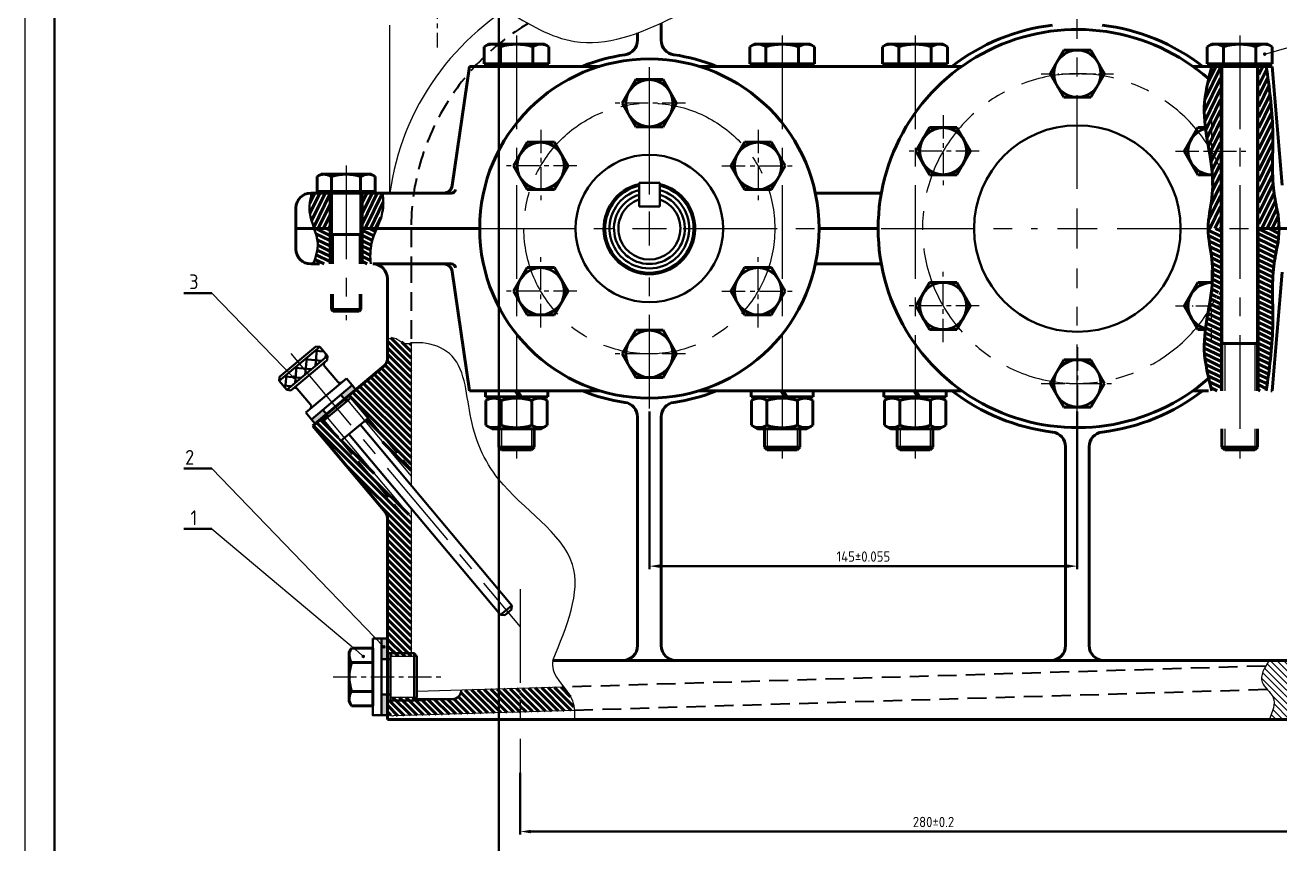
# Model space of a CAD drawing. Header units: millimetres. Extents: x 8200 to 9389, y 625 to 13172.
# Drawn here: x 8199.5 to 8624.7, y 12725.3 to 13002.9 of the extents above; entities that cross this region are included whole.
import ezdxf

# ---------------------------------------------------------------- set-up
doc = ezdxf.new("R2010")
doc.units = ezdxf.units.MM
for name, pattern in [('AM_DIN_G_W050x2', [6.875, 4.75, -0.875, 0.375, -0.875]), ('CENTER', [50.8, 31.75, -6.35, 6.35, -6.35]), ('HIDDEN', [9.525, 6.35, -3.175])]:
    doc.linetypes.add(name, pattern=pattern)
for name, color, linetype, lineweight in [('AM_0', 7, 'Continuous', 50), ('AM_0N', 7, 'Continuous', 50), ('AM_4', 3, 'Continuous', 25), ('AM_4N', 3, 'Continuous', 25), ('AM_6', 2, 'HIDDEN', 35), ('CENTER', 1, 'CENTER', 25), ('manh', 3, 'Continuous', 13), ('net dam', 7, 'Continuous', 40)]:
    doc.layers.add(name, color=color, linetype=linetype, lineweight=lineweight)
doc.styles.get("Standard").update_dxf_attribs({"font": 'ISOCP.SHX'})
doc.dimstyles.new('AM_DIN', dxfattribs={"dimtxt": 3.5, "dimasz": 3.5, "dimexe": 1, "dimexo": 1, "dimgap": 1.5, "dimtad": 1, "dimdsep": 46, "dimtxsty": 'Standard', "dimcen": 0, "dimclrd": 256, "dimclre": 256, "dimclrt": 2, "dimadec": 0, "dimazin": 2, "dimtp": 0.1, "dimtm": 0.1, "dimtfac": 0.71, "dimtdec": 3, "dimtmove": 0, "dimatfit": 3, "dimfxl": 1, "dimlwd": -1, "dimlwe": -1, "dimarcsym": 0})

# ---------------------------------------------------------------- blocks, each defined once
blk = doc.blocks.new('*U25')
at = {"layer": 'manh', "color": 0, "linetype": 'CENTER', "transparency": 16777216}
for p, q in [((0, 11.5), (0, 35.35)), ((-56.93, 0), (-11.5, 0)), ((11.5, 0), (57.22, 0)), ((0, -61), (0, -11.5))]:
    blk.add_line(p, q, dxfattribs=at)
at = {"layer": 'manh', "color": 0, "linetype": 'Continuous', "transparency": 16777216}
for p, q in [((0, -5.75), (0, 5.75)), ((-5.75, 0), (5.75, 0))]:
    blk.add_line(p, q, dxfattribs=at)
blk = doc.blocks.new('*D45')
at = {"layer": 'Defpoints', "color": 0, "transparency": 16777216}
for p in [(8367.32, 12750.41), (8647.31, 12750.41), (8647.31, 12729.49)]:
    blk.add_point(p, dxfattribs=at)
at = {"layer": 'net dam', "linetype": 'ByBlock', "transparency": 16777216}
for p, q in [((8367.32, 12749.41), (8367.32, 12728.49)), ((8647.31, 12749.41), (8647.31, 12728.49)), ((8370.82, 12729.49), (8643.81, 12729.49))]:
    blk.add_line(p, q, dxfattribs=at)
at = {"layer": 'net dam', "transparency": 16777216}
for points in [[(8370.82, 12730.07), (8370.82, 12728.91), (8367.32, 12729.49)], [(8643.81, 12730.07), (8643.81, 12728.91), (8647.31, 12729.49)]]:
    blk.add_solid(points, dxfattribs=at)
at = {"layer": 'net dam', "color": 2, "transparency": 16777216, "insert": (8507.32, 12732.74), "char_height": 3.5, "attachment_point": 5}
blk.add_mtext('280{}{\\C2;%%p0.2}', dxfattribs=at)
blk = doc.blocks.new('*D60')
at = {"layer": 'Defpoints', "color": 0, "transparency": 16777216}
for p in [(8411.06, 12872.93), (8556.05, 12872.93), (8556.05, 12819.48)]:
    blk.add_point(p, dxfattribs=at)
at = {"layer": 'net dam', "linetype": 'ByBlock', "transparency": 16777216}
for p, q in [((8411.06, 12871.93), (8411.06, 12818.48)), ((8556.05, 12871.93), (8556.05, 12818.48)), ((8414.56, 12819.48), (8552.55, 12819.48))]:
    blk.add_line(p, q, dxfattribs=at)
at = {"layer": 'net dam', "transparency": 16777216}
for points in [[(8414.56, 12820.06), (8414.56, 12818.9), (8411.06, 12819.48)], [(8552.55, 12820.06), (8552.55, 12818.9), (8556.05, 12819.48)]]:
    blk.add_solid(points, dxfattribs=at)
at = {"layer": 'net dam', "color": 2, "transparency": 16777216, "insert": (8483.55, 12822.73), "char_height": 3.5, "attachment_point": 5}
blk.add_mtext('145{}{\\C2;%%p0.055}', dxfattribs=at)

msp = doc.modelspace()

# ---------------------------------------------------------------- hatches: boundary and pattern name
at = {"layer": 'AM_0'}
h = msp.add_hatch(dxfattribs=at)
h.set_pattern_fill('ANSI31', color=3, scale=0.5, angle=199)
edge = h.paths.add_edge_path()
edge.add_line((8604.563, 12988.933), (8602.463, 12988.933))
edge.add_line((8602.463, 12988.933), (8601.636, 12988.933))
edge.add_spline(control_points=[(8601.636, 12988.933), (8601.27, 12987.517), (8600.904, 12986.1), (8600.567, 12984.683)], knot_values=[51.2005681, 51.2005681, 51.2005681, 51.2005681, 55.5305756, 55.5305756, 55.5305756, 55.5305756], degree=3, periodic=0)
edge.add_spline(control_points=[(8600.567, 12984.683), (8599.809, 12981.492), (8598.77, 12976.023), (8599.158, 12970.51), (8599.441, 12968.215)], knot_values=[34.5145372, 34.5145372, 34.5145372, 34.5145372, 44.2669507, 51.2005681, 51.2005681, 51.2005681, 51.2005681], degree=3, periodic=0)
edge.add_spline(control_points=[(8599.441, 12968.215), (8599.453, 12968.115), (8599.466, 12968.015), (8599.479, 12967.915)], knot_values=[34.2132261, 34.2132261, 34.2132261, 34.2132261, 34.5145372, 34.5145372, 34.5145372, 34.5145372], degree=3, periodic=0)
edge.add_spline(control_points=[(8599.479, 12967.915), (8599.723, 12966.004), (8600.047, 12964.09), (8600.38, 12962.174)], knot_values=[28.4401027, 28.4401027, 28.4401027, 28.4401027, 34.2132261, 34.2132261, 34.2132261, 34.2132261], degree=3, periodic=0)
edge.add_line((8600.38, 12962.174), (8601.529, 12960.183))
edge.add_line((8601.529, 12960.183), (8604.563, 12961.934))
edge.add_line((8604.563, 12961.934), (8604.563, 12988.933))
h.paths.add_polyline_path([(8604.563, 12961.934), (8601.529, 12960.183), (8604.563, 12954.928)])
h = msp.add_hatch(dxfattribs=at)
h.set_pattern_fill('ANSI31', color=3, scale=0.5, angle=199)
edge = h.paths.add_edge_path()
edge.add_line((8617.563, 12933.933), (8624.418, 12933.933))
edge.add_arc((8594.418, 12933.933), 30, 360, 371.88461)
edge.add_spline(control_points=[(8623.775, 12940.111), (8623.247, 12942.618), (8621.656, 12951.614), (8623.006, 12968.104), (8621.085, 12981.787), (8620.082, 12988.933)], knot_values=[6.3139496, 6.3139496, 6.3139496, 6.3139496, 13.9871624, 33.7550893, 55.364893, 55.364893, 55.364893, 55.364893], degree=3, periodic=0)
edge.add_line((8620.082, 12988.933), (8619.663, 12988.933))
edge.add_line((8619.663, 12988.933), (8617.563, 12988.933))
edge.add_line((8617.563, 12988.933), (8617.563, 12933.933))
edge = h.paths.add_edge_path()
edge.add_arc((8556.063, 12933.933), 52.5, 22.51048, 30)
edge.add_line((8601.529, 12960.183), (8600.797, 12959.76))
edge.add_spline(control_points=[(8600.797, 12959.76), (8601.377, 12956.357), (8602.401, 12949.509), (8601.501, 12942.696), (8600.882, 12939.273)], knot_values=[5.3944251, 5.3944251, 5.3944251, 5.3944251, 15.6454622, 26.0157617, 26.0157617, 26.0157617, 26.0157617], degree=3, periodic=0)
edge.add_arc((8630.402, 12933.933), 30, 169.74586, 180)
edge.add_line((8600.402, 12933.933), (8604.563, 12933.933))
edge.add_line((8604.563, 12933.933), (8604.563, 12954.032))
h = msp.add_hatch(dxfattribs=at)
h.set_pattern_fill('ANSI31', color=3, scale=0.5, angle=199)
edge = h.paths.add_edge_path()
edge.add_line((8302.817, 12945.933), (8300.517, 12945.933))
edge.add_line((8300.517, 12945.933), (8296.742, 12945.933))
edge.add_spline(control_points=[(8296.742, 12945.933), (8296.076, 12943.7), (8295.424, 12939.694), (8296.889, 12935.697), (8297.49, 12933.933)], knot_values=[5.916193, 5.916193, 5.916193, 5.916193, 12.7920174, 18.2615652, 18.2615652, 18.2615652, 18.2615652], degree=3, periodic=0)
edge.add_line((8297.49, 12933.933), (8302.817, 12933.933))
edge.add_line((8302.817, 12933.933), (8302.817, 12945.933))
edge = h.paths.add_edge_path()
edge.add_line((8313.817, 12933.933), (8318.684, 12933.933))
edge.add_spline(control_points=[(8318.684, 12933.933), (8319.433, 12935.736), (8321.075, 12939.64), (8320.967, 12943.707), (8320.607, 12945.933)], knot_values=[9.7858283, 9.7858283, 9.7858283, 9.7858283, 15.557, 22.3350465, 22.3350465, 22.3350465, 22.3350465], degree=3, periodic=0)
edge.add_line((8320.607, 12945.933), (8317.317, 12945.933))
edge.add_line((8317.317, 12945.933), (8316.117, 12945.933))
edge.add_line((8316.117, 12945.933), (8313.817, 12945.933))
edge.add_line((8313.817, 12945.933), (8313.817, 12933.933))
h = msp.add_hatch(dxfattribs=at)
h.set_pattern_fill('ANSI31', color=3, scale=0.5, angle=109.06119)
edge = h.paths.add_edge_path()
edge.add_line((8302.817, 12933.933), (8297.49, 12933.933))
edge.add_spline(control_points=[(8297.49, 12933.933), (8298.043, 12932.309), (8299.321, 12928.28), (8298.114, 12924.304), (8297.067, 12921.933)], knot_values=[18.2615652, 18.2615652, 18.2615652, 18.2615652, 23.2949062, 30.7901111, 30.7901111, 30.7901111, 30.7901111], degree=3, periodic=0)
edge.add_line((8297.067, 12921.933), (8299.267, 12921.933))
edge.add_line((8299.267, 12921.933), (8302.817, 12921.933))
edge.add_line((8302.817, 12921.933), (8302.817, 12933.933))
edge = h.paths.add_edge_path()
edge.add_spline(control_points=[(8316.646, 12921.933), (8316.424, 12924.319), (8316.415, 12928.417), (8318.004, 12932.293), (8318.684, 12933.933)], knot_values=[22.3350465, 22.3350465, 22.3350465, 22.3350465, 29.4369102, 34.682885, 34.682885, 34.682885, 34.682885], degree=3, periodic=0)
edge.add_line((8318.684, 12933.933), (8313.817, 12933.933))
edge.add_line((8313.817, 12933.933), (8313.817, 12921.933))
edge.add_line((8313.817, 12921.933), (8316.646, 12921.933))
h = msp.add_hatch(dxfattribs=at)
h.set_pattern_fill('ANSI31', color=3, scale=0.5, angle=109.06119)
edge = h.paths.add_edge_path()
edge.add_spline(control_points=[(8620.082, 12878.933), (8621.085, 12886.079), (8623.006, 12899.761), (8621.656, 12916.252), (8623.247, 12925.247), (8623.775, 12927.754)], knot_values=[6.3139496, 6.3139496, 6.3139496, 6.3139496, 27.9237533, 47.6916802, 55.364893, 55.364893, 55.364893, 55.364893], degree=3, periodic=0)
edge.add_arc((8594.418, 12933.933), 30, 348.11539, 360)
edge.add_line((8624.418, 12933.933), (8617.563, 12933.933))
edge.add_line((8617.563, 12933.933), (8617.563, 12878.933))
edge.add_line((8617.563, 12878.933), (8620.082, 12878.933))
edge = h.paths.add_edge_path()
edge.add_line((8604.563, 12933.933), (8600.402, 12933.933))
edge.add_arc((8630.402, 12933.933), 30, 180, 190.25414)
edge.add_spline(control_points=[(8600.882, 12928.592), (8601.501, 12925.169), (8602.401, 12918.356), (8601.377, 12911.508), (8600.797, 12908.105)], knot_values=[5.3944251, 5.3944251, 5.3944251, 5.3944251, 15.7647246, 26.0157617, 26.0157617, 26.0157617, 26.0157617], degree=3, periodic=0)
edge.add_line((8600.797, 12908.105), (8601.529, 12907.683))
edge.add_arc((8556.063, 12933.933), 52.5, 330, 337.48952)
edge.add_line((8604.563, 12913.833), (8604.563, 12933.933))
edge = h.paths.add_edge_path()
edge.add_spline(control_points=[(8600.38, 12905.691), (8599.631, 12901.375), (8598.155, 12892.399), (8600.445, 12883.539), (8601.636, 12878.933)], knot_values=[28.4401027, 28.4401027, 28.4401027, 28.4401027, 41.4481546, 55.5305756, 55.5305756, 55.5305756, 55.5305756], degree=3, periodic=0)
edge.add_line((8601.636, 12878.933), (8604.563, 12878.933))
edge.add_line((8604.563, 12878.933), (8604.563, 12905.931))
edge.add_line((8604.563, 12905.931), (8601.529, 12907.683))
edge.add_line((8601.529, 12907.683), (8600.38, 12905.691))
h.paths.add_polyline_path([(8601.529, 12907.683), (8604.563, 12905.931), (8604.563, 12912.937)])
h = msp.add_hatch(dxfattribs=at)
h.set_pattern_fill('ANSI31', color=3, scale=0.5, angle=90)
h.paths.add_polyline_path([(8300.124, 12869.646), (8297.06, 12867.075), (8321.615, 12837.812, -0.176327), (8322.317, 12835.883), (8322.317, 12789.923), (8323.317, 12789.923), (8330.317, 12789.923), (8330.317, 12833.664)])
h.paths.add_polyline_path([(8331.317, 12789.923), (8323.317, 12789.923), (8323.317, 12788.923), (8331.317, 12788.923)])
h.paths.add_polyline_path([(8307.701, 12862.95), (8306.552, 12861.986), (8330.317, 12833.664), (8330.317, 12835.998)], flags=17)
edge = h.paths.add_edge_path()
edge.add_spline(control_points=[(8330.317, 12895.159), (8329.556, 12894.925), (8327.48, 12894.703), (8324.943, 12897.503), (8323.005, 12896.728), (8322.317, 12896.309)], knot_values=[1.5908511, 1.5908511, 1.5908511, 1.5908511, 3.9358773, 8.0953168, 10.365806, 10.365806, 10.365806, 10.365806], degree=3, periodic=0)
edge.add_line((8322.317, 12896.309), (8322.317, 12889.667))
edge.add_arc((8319.317, 12889.667), 3, -50, 0, ccw=False)
edge.add_line((8321.245, 12887.369), (8309.317, 12877.36))
edge.add_line((8309.317, 12877.36), (8330.317, 12852.333))
edge.add_line((8330.317, 12852.333), (8330.317, 12895.159))
h.paths.add_polyline_path([(8315.744, 12869.699), (8314.595, 12868.735), (8330.317, 12849.999), (8330.317, 12852.333)])
h = msp.add_hatch(dxfattribs=at)
h.set_pattern_fill('ANSI31', color=3, scale=0.5, angle=90)
h.paths.add_polyline_path([(8301.273, 12870.611), (8300.124, 12869.646), (8300.767, 12868.88), (8301.916, 12869.845)])
h.paths.add_polyline_path([(8309.959, 12876.594), (8309.317, 12877.36), (8308.168, 12876.396), (8308.81, 12875.63)])
h = msp.add_hatch(dxfattribs=at)
h.set_pattern_fill('ANSI31', color=3, scale=0.5, angle=90)
h.paths.add_polyline_path([(8367.317, 12778.023), (8347.317, 12777.423, -0.4142136), (8344.317, 12774.423), (8335.568, 12774.423), (8334.702, 12773.923), (8331.317, 12773.923), (8323.317, 12773.923), (8322.317, 12773.923), (8322.317, 12770.73, 0.4230253), (8324.377, 12768.731), (8367.317, 12770.019)])
h.paths.add_polyline_path([(8331.317, 12774.923), (8323.317, 12774.923), (8323.317, 12773.923), (8331.317, 12773.923)], flags=17)
h = msp.add_hatch(dxfattribs=at)
h.set_pattern_fill('ANSI31', color=3, scale=0.5, angle=90)
h.set_pattern_definition([(135, (0, -146.1031), (-1.12253202, -1.12253202), [])])
edge = h.paths.add_edge_path()
edge.add_spline(control_points=[(8385.658, 12770.569), (8385.55, 12771.973), (8384.928, 12774.745), (8383.088, 12777.226), (8382.118, 12778.467)], knot_values=[21.3399558, 21.3399558, 21.3399558, 21.3399558, 25.6281116, 30.10633, 30.10633, 30.10633, 30.10633], degree=3, periodic=0)
edge.add_line((8382.118, 12778.467), (8367.317, 12778.023))
edge.add_line((8367.317, 12778.023), (8367.317, 12770.019))
edge.add_line((8367.317, 12770.019), (8385.658, 12770.569))
at = {"layer": 'manh'}
h = msp.add_hatch(color=256, dxfattribs=at)
edge = h.paths.add_edge_path(flags=0)
edge.add_arc((8619.545, 12993.072), 0.625, 0, 360)
h = msp.add_hatch(color=2, dxfattribs=at)
edge = h.paths.add_edge_path(flags=0)
edge.add_arc((8290.564, 12883.55), 0.625, 180, 540, ccw=False)
h = msp.add_hatch(color=256, dxfattribs=at)
edge = h.paths.add_edge_path(flags=0)
edge.add_arc((8321.107, 12792.108), 0.625, 180, 540, ccw=False)
h = msp.add_hatch(color=256, dxfattribs=at)
edge = h.paths.add_edge_path(flags=0)
edge.add_arc((8314.122, 12788.862), 0.625, 180, 540, ccw=False)
h = msp.add_hatch(dxfattribs=at)
h.set_pattern_fill('ANSI31', color=256, scale=0.5, angle=90)
edge = h.paths.add_edge_path()
edge.add_line((8631.314, 12785.532), (8631.314, 12787.532))
edge.add_line((8631.314, 12787.532), (8629.714, 12787.532))
edge.add_line((8629.714, 12787.532), (8621.031, 12787.532))
edge.add_spline(control_points=[(8621.031, 12787.532), (8619.448, 12784.948), (8616.557, 12780.226), (8624.281, 12775.009), (8622.173, 12770.161), (8621.031, 12767.532)], knot_values=[0, 0, 0, 0, 7.7311686, 14.1210311, 21.6900325, 21.6900325, 21.6900325, 21.6900325], degree=3, periodic=0)
edge.add_line((8621.031, 12767.532), (8638.314, 12767.532))
edge.add_line((8638.314, 12767.532), (8638.314, 12785.532))
edge.add_line((8638.314, 12785.532), (8631.314, 12785.532))
edge = h.paths.add_edge_path()
edge.add_line((8656.314, 12785.532), (8656.314, 12767.532))
edge.add_line((8656.314, 12767.532), (8673.598, 12767.532))
edge.add_spline(control_points=[(8673.598, 12767.532), (8674.741, 12770.161), (8676.849, 12775.009), (8669.125, 12780.226), (8672.016, 12784.948), (8673.598, 12787.532)], knot_values=[0, 0, 0, 0, 7.5690014, 13.9588639, 21.6900325, 21.6900325, 21.6900325, 21.6900325], degree=3, periodic=0)
edge.add_line((8673.598, 12787.532), (8663.314, 12787.532))
edge.add_line((8663.314, 12787.532), (8663.314, 12785.532))
edge.add_line((8663.314, 12785.532), (8656.314, 12785.532))
at = {"layer": 'net dam'}
h = msp.add_hatch(dxfattribs=at)
h.set_pattern_fill('ANSI37', color=3, angle=40)
h.set_pattern_definition([(85, (10482.325, -2325.9492), (-3.16291817, 0.2767195), []), (175, (10482.325, -2325.9492), (-0.2767195, -3.16291817), [])])
h.paths.add_polyline_path([(8285.613, 12882.273), (8288.184, 12879.209), (8301.973, 12890.779), (8299.402, 12893.843)])
h = msp.add_hatch(color=3, dxfattribs=at)
h.dxf.hatch_style = 1
h.paths.add_polyline_path([(8301.656, 12870.932), (8300.371, 12872.464), (8296.54, 12869.25), (8297.826, 12867.718)])
h.paths.add_polyline_path([(8311.615, 12879.288), (8310.329, 12880.82), (8306.499, 12877.606), (8307.785, 12876.074)])
h = msp.add_hatch(color=3, dxfattribs=at)
h.dxf.hatch_style = 1
h.paths.add_polyline_path([(8322.317, 12794.923), (8320.317, 12794.923), (8320.317, 12787.923), (8322.317, 12787.923), (8322.317, 12790.265)])
h.paths.add_polyline_path([(8322.317, 12775.923), (8320.317, 12775.923), (8320.317, 12768.923), (8322.317, 12768.923)])

# ---------------------------------------------------------------- linework, layer by layer
for p, q in [((8323.132, 12945.933), (8323.132, 13002.933)), ((8604.563, 12933.933), (8604.563, 12988.933)), ((8617.563, 12933.933), (8617.563, 12988.933)), ((8604.563, 12933.933), (8604.563, 12878.933)), ((8617.563, 12933.933), (8617.563, 12878.933)), ((8330.317, 12895.159), (8330.317, 12846.888)), ((8308.168, 12876.396), (8330.317, 12849.999)), ((8301.273, 12870.611), (8330.317, 12835.998)), ((8330.317, 12839.109), (8330.317, 12789.923)), ((8382.118, 12778.467), (8332.317, 12776.973)), ((8385.658, 12770.569), (8324.377, 12768.731)), ((8692.314, 12767.532), (8507.314, 12767.532))]:
    msp.add_line(p, q)
for centre, radius, start, end in [((8411.056, 12933.933), 88.739, 117.03868, 172.2282), ((8556.063, 12933.933), 136.251, 156.19246, 156.67433), ((8324.317, 12770.73), 2, 180, 271.71836)]:
    msp.add_arc(centre, radius, start, end)
at = {"layer": 'AM_0'}
for p, q in [((8415.056, 12997.802), (8415.056, 13003.626)), ((8407.056, 12997.802), (8407.056, 13000.268)), ((8600.09, 12995.583), (8601.563, 12996.433)), ((8600.09, 12995.583), (8600.09, 12989.733)), ((8620.563, 12996.433), (8601.563, 12996.433)), ((8605.575, 12995.583), (8605.575, 12989.733)), ((8616.551, 12995.583), (8616.551, 12989.733)), ((8622.035, 12995.583), (8620.563, 12996.433)), ((8622.035, 12995.583), (8622.035, 12989.733)), ((8350.063, 12988.933), (8344.272, 12948.507)), ((8394.285, 12988.933), (8350.063, 12988.933)), ((8516.932, 12988.933), (8427.826, 12988.933)), ((8602.463, 12988.933), (8595.194, 12988.933)), ((8600.09, 12989.733), (8602.463, 12989.733)), ((8602.463, 12989.733), (8602.463, 12988.933)), ((8602.463, 12989.733), (8619.663, 12989.733)), ((8605.063, 12988.933), (8602.463, 12988.933)), ((8605.063, 12988.933), (8605.063, 12895.853)), ((8617.063, 12988.933), (8605.063, 12988.933)), ((8617.063, 12988.933), (8617.063, 12895.853)), ((8619.663, 12988.933), (8617.063, 12988.933)), ((8619.663, 12989.733), (8619.663, 12988.933)), ((8619.663, 12989.733), (8622.035, 12989.733)), ((8622.063, 12988.933), (8619.663, 12988.933)), ((8622.063, 12988.933), (8625.476, 12948.679)), ((8296.317, 12945.933), (8300.517, 12945.933)), ((8316.117, 12945.933), (8317.317, 12945.933)), ((8317.317, 12945.933), (8343.903, 12945.933)), ((8467.29, 12945.933), (8489.638, 12945.933)), ((8291.317, 12933.933), (8291.317, 12940.933)), ((8291.317, 12933.933), (8291.317, 12926.933)), ((8302.817, 12933.933), (8291.317, 12933.933)), ((8342.184, 12933.933), (8313.817, 12933.933)), ((8342.184, 12933.933), (8353.556, 12933.933)), ((8468.556, 12933.933), (8488.563, 12933.933)), ((8617.063, 12933.933), (8684.314, 12933.933)), ((8296.317, 12921.933), (8299.267, 12921.933)), ((8317.367, 12921.933), (8343.903, 12921.933)), ((8467.29, 12921.933), (8489.638, 12921.933)), ((8322.317, 12916.933), (8322.317, 12889.667)), ((8350.063, 12878.933), (8344.272, 12919.358)), ((8622.063, 12878.933), (8625.476, 12919.186)), ((8605.063, 12894.933), (8605.063, 12895.853)), ((8605.063, 12894.933), (8617.063, 12894.933)), ((8617.063, 12894.933), (8617.063, 12895.853)), ((8297.06, 12867.075), (8321.245, 12887.369)), ((8394.285, 12878.933), (8350.063, 12878.933)), ((8490.063, 12878.933), (8427.826, 12878.933)), ((8490.063, 12878.933), (8516.932, 12878.933)), ((8600.513, 12878.933), (8595.194, 12878.933)), ((8622.063, 12878.933), (8621.613, 12878.933)), ((8407.056, 12870.064), (8407.056, 12792.532)), ((8415.056, 12870.064), (8415.056, 12792.532)), ((8297.06, 12867.075), (8321.615, 12837.812)), ((8552.063, 12859.978), (8552.063, 12792.532)), ((8560.063, 12859.978), (8560.063, 12792.532)), ((8605.983, 12858.933), (8605.063, 12859.853)), ((8605.063, 12859.853), (8617.063, 12859.853)), ((8605.983, 12858.933), (8616.143, 12858.933)), ((8617.063, 12859.853), (8616.143, 12858.933)), ((8322.317, 12835.883), (8322.317, 12767.532)), ((8692.314, 12787.532), (8378.36, 12787.532)), ((8322.317, 12767.532), (8692.314, 12767.532))]:
    msp.add_line(p, q, dxfattribs=at)
for centre, radius, start, end in [((8556.063, 12933.933), 67.5, 48.75173, 180), ((8556.063, 12933.933), 69.5, 96.93858, 127.68656), ((8556.063, 12933.933), 69.5, 52.31344, 83.06142), ((8402.056, 12997.802), 5, 278.02093, 0), ((8420.056, 12997.802), 5, 180, 261.97907), ((8411.056, 12933.933), 59.5, 98.02093, 112.42649), ((8411.056, 12933.933), 59.5, 67.57351, 81.97907), ((8602.833, 12991.584), 4.848, 55.55313, 115.55313), ((8611.063, 12978.296), 18.136, 72.38753, 107.61247), ((8619.293, 12991.584), 4.848, 64.44687, 124.44687), ((8411.056, 12933.933), 57.5, 0, 180), ((8296.317, 12940.933), 5, 90, 180), ((8341.302, 12948.933), 3, 270, 351.84733), ((8343.903, 12947.433), 1.5, 270, 351.84733), ((8630.402, 12933.933), 30, 169.74586, 190.25414), ((8594.418, 12933.933), 30, 348.11539, 11.88461), ((8411.056, 12933.933), 57.5, 180, 0), ((8556.063, 12933.933), 67.5, 180, 311.24827), ((8296.317, 12926.933), 5, 180, 270), ((8317.317, 12916.933), 5, 0, 89.42703), ((8341.302, 12918.933), 3, 8.15267, 90), ((8343.903, 12920.433), 1.5, 8.15267, 90), ((8319.317, 12889.667), 3, 310, 0), ((8411.056, 12933.933), 59.5, 247.57351, 261.97907), ((8411.056, 12933.933), 59.5, 278.02093, 292.42649), ((8556.063, 12933.933), 69.5, 232.31344, 263.06142), ((8556.063, 12933.933), 69.5, 276.93858, 307.68656), ((8402.056, 12870.064), 5, 0, 81.97907), ((8420.056, 12870.064), 5, 98.02093, 180), ((8547.063, 12859.978), 5, 0, 83.06142), ((8565.063, 12859.978), 5, 96.93858, 180), ((8319.317, 12835.883), 3, 0, 40), ((8402.056, 12792.532), 5, 270, 0), ((8420.056, 12792.532), 5, 180, 270), ((8547.063, 12792.532), 5, 270, 0), ((8565.063, 12792.532), 5, 180, 270)]:
    msp.add_arc(centre, radius, start, end, dxfattribs=at)
for points, knots in [([(8600.882, 12939.273), (8601.501, 12942.696), (8603.075, 12954.608), (8597.084, 12971.321), (8600.445, 12984.327), (8601.636, 12988.933)], [5.3944251, 5.3944251, 5.3944251, 5.3944251, 15.7647246, 41.4481546, 55.5305756, 55.5305756, 55.5305756, 55.5305756]), ([(8623.775, 12940.111), (8623.247, 12942.618), (8621.656, 12951.614), (8623.006, 12968.104), (8621.085, 12981.787), (8620.082, 12988.933)], [6.3139496, 6.3139496, 6.3139496, 6.3139496, 13.9871624, 33.7550893, 55.364893, 55.364893, 55.364893, 55.364893]), ([(8600.882, 12928.592), (8601.501, 12925.169), (8603.075, 12913.257), (8597.084, 12896.545), (8600.445, 12883.539), (8601.636, 12878.933)], [5.3944251, 5.3944251, 5.3944251, 5.3944251, 15.7647246, 41.4481546, 55.5305756, 55.5305756, 55.5305756, 55.5305756]), ([(8623.775, 12927.754), (8623.247, 12925.247), (8621.656, 12916.252), (8623.006, 12899.761), (8621.085, 12886.079), (8620.082, 12878.933)], [6.3139496, 6.3139496, 6.3139496, 6.3139496, 13.9871624, 33.7550893, 55.364893, 55.364893, 55.364893, 55.364893])]:
    msp.add_open_spline(points, degree=3, knots=knots, dxfattribs=at)
at = {"layer": 'AM_0N'}
for p, q in [((8355.083, 12995.583), (8356.556, 12996.433)), ((8355.083, 12995.583), (8355.083, 12989.733)), ((8375.556, 12996.433), (8356.556, 12996.433)), ((8360.568, 12995.583), (8360.568, 12989.733)), ((8371.543, 12995.583), (8371.543, 12989.733)), ((8377.028, 12995.583), (8375.556, 12996.433)), ((8377.028, 12995.583), (8377.028, 12989.733)), ((8445.083, 12995.583), (8446.556, 12996.433)), ((8445.083, 12995.583), (8445.083, 12989.733)), ((8465.556, 12996.433), (8446.556, 12996.433)), ((8450.568, 12995.583), (8450.568, 12989.733)), ((8461.543, 12995.583), (8461.543, 12989.733)), ((8467.028, 12995.583), (8465.556, 12996.433)), ((8467.028, 12995.583), (8467.028, 12989.733)), ((8490.09, 12995.583), (8491.563, 12996.433)), ((8490.09, 12995.583), (8490.09, 12989.733)), ((8510.563, 12996.433), (8491.563, 12996.433)), ((8495.575, 12995.583), (8495.575, 12989.733)), ((8506.551, 12995.583), (8506.551, 12989.733)), ((8512.035, 12995.583), (8510.563, 12996.433)), ((8512.035, 12995.583), (8512.035, 12989.733)), ((8551.444, 12994.433), (8546.825, 12986.433)), ((8560.682, 12994.433), (8551.444, 12994.433)), ((8565.301, 12986.433), (8560.682, 12994.433)), ((8355.083, 12989.733), (8357.456, 12989.733)), ((8357.456, 12989.733), (8357.456, 12988.933)), ((8357.456, 12989.733), (8374.656, 12989.733)), ((8360.056, 12988.933), (8357.456, 12988.933)), ((8372.056, 12988.933), (8360.056, 12988.933)), ((8374.656, 12988.933), (8372.056, 12988.933)), ((8374.656, 12989.733), (8374.656, 12988.933)), ((8374.656, 12989.733), (8377.028, 12989.733)), ((8445.083, 12989.733), (8447.456, 12989.733)), ((8447.456, 12989.733), (8447.456, 12988.933)), ((8447.456, 12989.733), (8464.656, 12989.733)), ((8450.056, 12988.933), (8447.456, 12988.933)), ((8462.056, 12988.933), (8450.056, 12988.933)), ((8464.656, 12988.933), (8462.056, 12988.933)), ((8464.656, 12989.733), (8464.656, 12988.933)), ((8464.656, 12989.733), (8467.028, 12989.733)), ((8490.09, 12989.733), (8492.463, 12989.733)), ((8492.463, 12989.733), (8492.463, 12988.933)), ((8492.463, 12989.733), (8509.663, 12989.733)), ((8495.063, 12988.933), (8492.463, 12988.933)), ((8507.063, 12988.933), (8495.063, 12988.933)), ((8509.663, 12988.933), (8507.063, 12988.933)), ((8509.663, 12989.733), (8509.663, 12988.933)), ((8509.663, 12989.733), (8512.035, 12989.733)), ((8406.437, 12984.433), (8401.818, 12976.433)), ((8415.675, 12984.433), (8406.437, 12984.433)), ((8420.293, 12976.433), (8415.675, 12984.433)), ((8546.825, 12986.433), (8551.444, 12978.433)), ((8560.682, 12978.433), (8565.301, 12986.433)), ((8401.818, 12976.433), (8406.437, 12968.433)), ((8415.675, 12968.433), (8420.293, 12976.433)), ((8551.444, 12978.433), (8560.682, 12978.433)), ((8406.437, 12968.433), (8415.675, 12968.433)), ((8505.978, 12968.183), (8501.359, 12960.183)), ((8515.215, 12968.183), (8505.978, 12968.183)), ((8519.834, 12960.183), (8515.215, 12968.183)), ((8592.292, 12960.183), (8596.911, 12968.183)), ((8596.911, 12968.183), (8599.445, 12968.183)), ((8369.631, 12963.183), (8365.012, 12955.183)), ((8378.869, 12963.183), (8369.631, 12963.183)), ((8383.487, 12955.183), (8378.869, 12963.183)), ((8443.243, 12963.183), (8438.624, 12955.183)), ((8452.481, 12963.183), (8443.243, 12963.183)), ((8457.099, 12955.183), (8452.481, 12963.183)), ((8501.359, 12960.183), (8505.978, 12952.183)), ((8515.215, 12952.183), (8519.834, 12960.183)), ((8596.911, 12952.183), (8592.292, 12960.183)), ((8365.012, 12955.183), (8369.631, 12947.183)), ((8378.869, 12947.183), (8383.487, 12955.183)), ((8438.624, 12955.183), (8443.243, 12947.183)), ((8452.481, 12947.183), (8457.099, 12955.183)), ((8298.499, 12951.572), (8299.817, 12952.333)), ((8298.499, 12951.572), (8298.499, 12946.533)), ((8316.817, 12952.333), (8299.817, 12952.333)), ((8303.407, 12951.572), (8303.407, 12946.533)), ((8313.227, 12951.572), (8313.227, 12946.533)), ((8318.134, 12951.572), (8316.817, 12952.333)), ((8318.134, 12951.572), (8318.134, 12946.533)), ((8505.978, 12952.183), (8515.215, 12952.183)), ((8601.806, 12952.183), (8596.911, 12952.183)), ((8298.499, 12946.533), (8300.517, 12946.533)), ((8300.517, 12946.533), (8300.517, 12945.933)), ((8300.517, 12946.533), (8316.117, 12946.533)), ((8303.317, 12945.933), (8300.517, 12945.933)), ((8303.317, 12945.933), (8303.317, 12932.546)), ((8313.317, 12945.933), (8303.317, 12945.933)), ((8313.317, 12945.933), (8313.317, 12932.546)), ((8316.117, 12945.933), (8313.317, 12945.933)), ((8316.117, 12946.533), (8316.117, 12945.933)), ((8316.117, 12946.533), (8318.134, 12946.533)), ((8369.631, 12947.183), (8378.869, 12947.183)), ((8443.243, 12947.183), (8452.481, 12947.183)), ((8303.317, 12931.933), (8303.317, 12932.546)), ((8303.317, 12931.933), (8303.317, 12921.933)), ((8303.317, 12931.933), (8313.317, 12931.933)), ((8313.317, 12931.933), (8313.317, 12932.546)), ((8313.317, 12931.933), (8313.317, 12921.933)), ((8365.012, 12912.683), (8369.631, 12920.683)), ((8369.631, 12920.683), (8378.869, 12920.683)), ((8378.869, 12920.683), (8383.487, 12912.683)), ((8438.624, 12912.683), (8443.243, 12920.683)), ((8443.243, 12920.683), (8452.481, 12920.683)), ((8452.481, 12920.683), (8457.099, 12912.683)), ((8303.317, 12911.733), (8303.317, 12906.546)), ((8313.317, 12911.733), (8313.317, 12906.546)), ((8369.631, 12904.683), (8365.012, 12912.683)), ((8383.487, 12912.683), (8378.869, 12904.683)), ((8443.243, 12904.683), (8438.624, 12912.683)), ((8457.099, 12912.683), (8452.481, 12904.683)), ((8501.359, 12907.683), (8505.978, 12915.683)), ((8505.978, 12915.683), (8515.215, 12915.683)), ((8515.215, 12915.683), (8519.834, 12907.683)), ((8596.911, 12915.683), (8592.292, 12907.683)), ((8601.806, 12915.683), (8596.911, 12915.683)), ((8505.978, 12899.683), (8501.359, 12907.683)), ((8519.834, 12907.683), (8515.215, 12899.683)), ((8592.292, 12907.683), (8596.911, 12899.683)), ((8303.93, 12905.933), (8303.317, 12906.546)), ((8303.317, 12906.546), (8313.317, 12906.546)), ((8303.93, 12905.933), (8312.703, 12905.933)), ((8313.317, 12906.546), (8312.703, 12905.933)), ((8378.869, 12904.683), (8369.631, 12904.683)), ((8452.481, 12904.683), (8443.243, 12904.683)), ((8401.818, 12891.433), (8406.437, 12899.433)), ((8406.437, 12899.433), (8415.675, 12899.433)), ((8415.675, 12899.433), (8420.293, 12891.433)), ((8515.215, 12899.683), (8505.978, 12899.683)), ((8596.911, 12899.683), (8599.445, 12899.683)), ((8605.063, 12894.933), (8605.063, 12878.933)), ((8617.063, 12894.933), (8617.063, 12878.933)), ((8406.437, 12883.433), (8401.818, 12891.433)), ((8420.293, 12891.433), (8415.675, 12883.433)), ((8546.825, 12881.433), (8551.444, 12889.433)), ((8551.444, 12889.433), (8560.682, 12889.433)), ((8560.682, 12889.433), (8565.301, 12881.433)), ((8415.675, 12883.433), (8406.437, 12883.433)), ((8355.506, 12878.933), (8365.636, 12878.933)), ((8355.506, 12878.933), (8355.506, 12876.833)), ((8365.636, 12878.933), (8366.848, 12876.833)), ((8366.476, 12878.933), (8367.688, 12876.833)), ((8366.476, 12878.933), (8376.606, 12878.933)), ((8376.606, 12876.833), (8376.606, 12878.933)), ((8445.506, 12878.933), (8455.636, 12878.933)), ((8445.506, 12878.933), (8445.506, 12876.833)), ((8455.636, 12878.933), (8456.848, 12876.833)), ((8456.476, 12878.933), (8457.688, 12876.833)), ((8456.476, 12878.933), (8466.606, 12878.933)), ((8466.606, 12876.833), (8466.606, 12878.933)), ((8490.513, 12878.933), (8500.643, 12878.933)), ((8490.513, 12878.933), (8490.513, 12876.833)), ((8500.643, 12878.933), (8501.855, 12876.833)), ((8501.483, 12878.933), (8502.695, 12876.833)), ((8501.483, 12878.933), (8511.613, 12878.933)), ((8511.613, 12876.833), (8511.613, 12878.933)), ((8551.444, 12873.433), (8546.825, 12881.433)), ((8565.301, 12881.433), (8560.682, 12873.433)), ((8355.506, 12876.833), (8366.848, 12876.833)), ((8355.661, 12875.632), (8357.741, 12876.833)), ((8355.661, 12875.632), (8355.661, 12867.234)), ((8360.858, 12875.632), (8360.858, 12867.234)), ((8367.688, 12876.833), (8366.848, 12876.833)), ((8367.688, 12876.833), (8376.606, 12876.833)), ((8371.253, 12875.632), (8371.253, 12867.234)), ((8376.451, 12875.632), (8374.371, 12876.833)), ((8376.451, 12875.632), (8376.451, 12867.234)), ((8445.506, 12876.833), (8456.848, 12876.833)), ((8445.661, 12875.632), (8447.741, 12876.833)), ((8445.661, 12875.632), (8445.661, 12867.234)), ((8450.858, 12875.632), (8450.858, 12867.234)), ((8457.688, 12876.833), (8456.848, 12876.833)), ((8457.688, 12876.833), (8466.606, 12876.833)), ((8461.253, 12875.632), (8461.253, 12867.234)), ((8466.451, 12875.632), (8464.371, 12876.833)), ((8466.451, 12875.632), (8466.451, 12867.234)), ((8490.513, 12876.833), (8501.855, 12876.833)), ((8490.668, 12875.632), (8492.748, 12876.833)), ((8490.668, 12875.632), (8490.668, 12867.234)), ((8495.865, 12875.632), (8495.865, 12867.234)), ((8502.695, 12876.833), (8501.855, 12876.833)), ((8502.695, 12876.833), (8511.613, 12876.833)), ((8506.26, 12875.632), (8506.26, 12867.234)), ((8511.458, 12875.632), (8509.378, 12876.833)), ((8511.458, 12875.632), (8511.458, 12867.234)), ((8560.682, 12873.433), (8551.444, 12873.433)), ((8355.661, 12867.234), (8357.741, 12866.033)), ((8374.371, 12866.033), (8357.741, 12866.033)), ((8360.056, 12866.033), (8360.056, 12859.853)), ((8372.056, 12866.033), (8372.056, 12859.853)), ((8376.451, 12867.234), (8374.371, 12866.033)), ((8445.661, 12867.234), (8447.741, 12866.033)), ((8464.371, 12866.033), (8447.741, 12866.033)), ((8450.056, 12866.033), (8450.056, 12859.853)), ((8462.056, 12866.033), (8462.056, 12859.853)), ((8466.451, 12867.234), (8464.371, 12866.033)), ((8490.668, 12867.234), (8492.748, 12866.033)), ((8509.378, 12866.033), (8492.748, 12866.033)), ((8495.063, 12866.033), (8495.063, 12859.853)), ((8507.063, 12866.033), (8507.063, 12859.853)), ((8511.458, 12867.234), (8509.378, 12866.033)), ((8605.063, 12866.033), (8605.063, 12859.853)), ((8617.063, 12866.033), (8617.063, 12859.853)), ((8360.976, 12858.933), (8360.056, 12859.853)), ((8360.056, 12859.853), (8372.056, 12859.853)), ((8360.976, 12858.933), (8371.136, 12858.933)), ((8372.056, 12859.853), (8371.136, 12858.933)), ((8450.976, 12858.933), (8450.056, 12859.853)), ((8450.056, 12859.853), (8462.056, 12859.853)), ((8450.976, 12858.933), (8461.136, 12858.933)), ((8462.056, 12859.853), (8461.136, 12858.933)), ((8495.983, 12858.933), (8495.063, 12859.853)), ((8495.063, 12859.853), (8507.063, 12859.853)), ((8495.983, 12858.933), (8506.143, 12858.933)), ((8507.063, 12859.853), (8506.143, 12858.933)), ((8310.081, 12791.723), (8309.322, 12790.407)), ((8309.322, 12773.438), (8309.322, 12790.407)), ((8310.081, 12791.723), (8317.317, 12791.723)), ((8317.317, 12791.723), (8317.317, 12789.874)), ((8317.317, 12789.874), (8317.317, 12773.972)), ((8310.081, 12786.824), (8317.317, 12786.824)), ((8310.081, 12777.021), (8317.317, 12777.021)), ((8310.081, 12772.123), (8309.322, 12773.438)), ((8310.081, 12772.123), (8317.317, 12772.123)), ((8317.317, 12773.972), (8317.317, 12772.123))]:
    msp.add_line(p, q, dxfattribs=at)
for centre in [(8556.063, 12986.433), (8411.056, 12976.433), (8510.597, 12960.183), (8374.25, 12955.183), (8447.862, 12955.183), (8447.862, 12912.683), (8510.597, 12907.683), (8411.056, 12891.433)]:
    msp.add_circle(centre, 8, dxfattribs=at)
at = {"layer": 'AM_0N', "extrusion": (0, 0, -1)}
for centre in [(-8374.25, 12912.683), (-8556.063, 12881.433)]:
    msp.add_circle(centre, 8, dxfattribs=at)
at = {"layer": 'AM_0N'}
for centre, radius, start, end in [((8357.826, 12991.584), 4.848, 55.55313, 115.55313), ((8366.056, 12978.296), 18.136, 72.38753, 107.61247), ((8374.286, 12991.584), 4.848, 64.44687, 124.44687), ((8447.826, 12991.584), 4.848, 55.55313, 115.55313), ((8456.056, 12978.296), 18.136, 72.38753, 107.61247), ((8464.286, 12991.584), 4.848, 64.44687, 124.44687), ((8492.833, 12991.584), 4.848, 55.55313, 115.55313), ((8501.063, 12978.296), 18.136, 72.38753, 107.61247), ((8509.293, 12991.584), 4.848, 64.44687, 124.44687), ((8601.529, 12960.183), 8, 104.85276, 271.97983), ((8300.953, 12947.995), 4.338, 55.55313, 115.55313), ((8308.317, 12936.105), 16.227, 72.38753, 107.61247), ((8315.68, 12947.995), 4.338, 64.44687, 124.44687), ((8601.529, 12907.683), 8, 359.999999999987, 0), ((8601.529, 12907.683), 8, 88.02017, 255.14724), ((8601.529, 12907.683), 8, 63.78707, 64.36963), ((8358.26, 12871.842), 4.595, 55.56153, 115.56153), ((8366.056, 12859.264), 17.173, 72.38303, 107.61697), ((8373.852, 12871.842), 4.595, 64.43847, 124.43847), ((8448.26, 12871.842), 4.595, 55.56153, 115.56153), ((8456.056, 12859.264), 17.173, 72.38303, 107.61697), ((8463.852, 12871.842), 4.595, 64.43847, 124.43847), ((8493.267, 12871.842), 4.595, 55.56153, 115.56153), ((8501.063, 12859.264), 17.173, 72.38303, 107.61697), ((8508.859, 12871.842), 4.595, 64.43847, 124.43847), ((8358.26, 12871.024), 4.595, 244.43847, 304.43847), ((8366.056, 12883.601), 17.173, 252.38303, 287.61697), ((8373.852, 12871.024), 4.595, 235.56153, 295.56153), ((8448.26, 12871.024), 4.595, 244.43847, 304.43847), ((8456.056, 12883.601), 17.173, 252.38303, 287.61697), ((8463.852, 12871.024), 4.595, 235.56153, 295.56153), ((8493.267, 12871.024), 4.595, 244.43847, 304.43847), ((8501.063, 12883.601), 17.173, 252.38303, 287.61697), ((8508.859, 12871.024), 4.595, 235.56153, 295.56153), ((8313.652, 12789.273), 4.33, 154.44687, 214.44687), ((8325.52, 12781.923), 16.198, 162.38753, 197.61247), ((8313.652, 12774.572), 4.33, 145.55313, 205.55313)]:
    msp.add_arc(centre, radius, start, end, dxfattribs=at)
at = {"layer": 'AM_4'}
for p, q in [((8605.983, 12894.933), (8605.063, 12895.853)), ((8616.143, 12894.933), (8617.063, 12895.853))]:
    msp.add_line(p, q, dxfattribs=at)
at = {"layer": 'AM_4N'}
for p, q in [((8303.93, 12931.933), (8303.317, 12932.546)), ((8303.93, 12931.933), (8303.93, 12921.933)), ((8312.703, 12931.933), (8313.317, 12932.546)), ((8312.703, 12931.933), (8312.703, 12921.933)), ((8303.93, 12911.733), (8303.93, 12905.933)), ((8312.703, 12911.733), (8312.703, 12905.933)), ((8605.983, 12894.933), (8605.983, 12878.933)), ((8616.143, 12894.933), (8616.143, 12878.933)), ((8360.976, 12866.033), (8360.976, 12858.933)), ((8371.136, 12866.033), (8371.136, 12858.933)), ((8450.976, 12866.033), (8450.976, 12858.933)), ((8461.136, 12866.033), (8461.136, 12858.933)), ((8495.983, 12866.033), (8495.983, 12858.933)), ((8506.143, 12866.033), (8506.143, 12858.933)), ((8605.983, 12866.033), (8605.983, 12858.933)), ((8616.143, 12866.033), (8616.143, 12858.933))]:
    msp.add_line(p, q, dxfattribs=at)
at = {"layer": 'AM_6'}
for p, q in [((8330.317, 12933.933), (8330.317, 12921.933)), ((8330.317, 12921.933), (8330.317, 12895.159)), ((8309.317, 12877.36), (8330.317, 12852.333)), ((8300.124, 12869.646), (8330.317, 12833.664)), ((8619.88, 12785.599), (8382.118, 12778.467)), ((8620.448, 12777.613), (8385.658, 12770.569))]:
    msp.add_line(p, q, dxfattribs=at)
msp.add_arc((8411.056, 12933.933), 80.739, 120.53675, 180, dxfattribs=at)
at = {"layer": 'CENTER', "ltscale": 0.25}
for p, q in [((8339.132, 13012.962), (8339.132, 12995.268)), ((8423.293, 12976.433), (8398.818, 12976.433)), ((8510.597, 12972.42), (8510.597, 12947.945)), ((8601.529, 12972.42), (8601.529, 12947.945)), ((8374.25, 12967.42), (8374.25, 12942.945)), ((8447.862, 12967.42), (8447.862, 12942.945)), ((8522.834, 12960.183), (8498.359, 12960.183)), ((8589.292, 12960.183), (8613.767, 12960.183)), ((8386.487, 12955.183), (8362.012, 12955.183)), ((8435.624, 12955.183), (8460.099, 12955.183)), ((8374.25, 12900.445), (8374.25, 12924.92)), ((8447.862, 12900.445), (8447.862, 12924.92)), ((8510.597, 12895.445), (8510.597, 12919.92)), ((8386.487, 12912.683), (8362.012, 12912.683)), ((8435.624, 12912.683), (8460.099, 12912.683)), ((8522.834, 12907.683), (8498.359, 12907.683)), ((8423.293, 12891.433), (8398.818, 12891.433)), ((8556.063, 12893.67), (8556.063, 12869.195)), ((8543.825, 12881.433), (8568.301, 12881.433)), ((8303.933, 12781.923), (8341.956, 12781.923))]:
    msp.add_line(p, q, dxfattribs=at)
at = {"layer": 'CENTER'}
for p, q in [((8366.056, 12999.433), (8366.056, 12855.933)), ((8456.056, 12999.433), (8456.056, 12855.933)), ((8501.063, 12999.433), (8501.063, 12855.933)), ((8611.063, 12999.433), (8611.063, 12855.933)), ((8411.056, 12964.195), (8411.056, 12988.67)), ((8308.317, 12955.333), (8308.317, 12902.933)), ((8289.551, 12891.582), (8367.317, 12798.904)), ((8367.317, 12811.691), (8367.317, 12738.223))]:
    msp.add_line(p, q, dxfattribs=at)
at = {"layer": 'CENTER', "linetype": 'AM_DIN_G_W050x2'}
for p, q in [((8543.825, 12986.433), (8568.301, 12986.433)), ((8601.529, 12895.445), (8601.529, 12919.92)), ((8589.292, 12907.683), (8605.063, 12907.683))]:
    msp.add_line(p, q, dxfattribs=at)
at = {"layer": 'CENTER'}
msp.add_circle((8411.056, 12933.933), 42.5, dxfattribs=at)
msp.add_circle((8411.056, 12933.933), 42.5, dxfattribs=at)
msp.add_arc((8556.063, 12933.933), 52.5, 21.03947, 338.96053, dxfattribs=at)
at = {"layer": 'manh'}
for p, q in [((8777.805, 13038.274), (8619.835, 12993.045)), ((8262.775, 12912.081), (8290.427, 12883.487)), ((8262.775, 12852.556), (8321.115, 12792.1)), ((8262.775, 12832.078), (8311.488, 12791.166)), ((8313.652, 12789.273), (8311.488, 12791.166)), ((8323.317, 12788.923), (8332.317, 12788.923)), ((8323.317, 12773.923), (8322.317, 12773.923)), ((8332.317, 12774.923), (8323.317, 12774.923)), ((8331.317, 12773.923), (8334.702, 12773.923))]:
    msp.add_line(p, q, dxfattribs=at)
at = {"layer": 'manh', "color": 1, "linetype": 'CENTER'}
for p, q in [((8556.053, 12947.433), (8556.053, 13004.933)), ((8489.557, 12933.933), (8542.563, 12933.933)), ((8569.563, 12933.933), (8627.063, 12933.933)), ((8556.053, 12862.933), (8556.053, 12920.433))]:
    msp.add_line(p, q, dxfattribs=at)
at = {"layer": 'manh', "color": 1, "linetype": 'Continuous'}
for p, q in [((8556.053, 12927.183), (8556.053, 12940.683)), ((8549.313, 12933.933), (8562.813, 12933.933))]:
    msp.add_line(p, q, dxfattribs=at)
at = {"layer": 'manh'}
msp.add_lwpolyline([(8199.54, 12330.619), (8199.54, 13171.619), (9388.54, 13171.619), (9388.54, 12330.619), (8199.54, 12330.619)], close=True, dxfattribs=at)
for points, knots in [([(8362.414, 13008.153), (8370.141, 13003.117), (8399.706, 12986.166), (8446.822, 13031.429), (8515.608, 13016.762), (8532.494, 13051.877), (8580.514, 13067.972)], [6.1886749, 6.1886749, 6.1886749, 6.1886749, 32.166682, 105.5102791, 162.2888564, 212.5260327, 212.5260327, 212.5260327, 212.5260327]), ([(8322.317, 12896.309), (8323.005, 12896.728), (8324.943, 12897.503), (8327.48, 12894.703), (8329.556, 12894.925), (8330.317, 12895.159)], [1.5908511, 1.5908511, 1.5908511, 1.5908511, 3.8613403, 8.0207798, 10.365806, 10.365806, 10.365806, 10.365806]), ([(8378.36, 12787.532), (8378.157, 12786.422), (8378.19, 12781.946), (8385.403, 12776.185), (8385.835, 12770.022), (8385.627, 12767.532)], [10.6595173, 10.6595173, 10.6595173, 10.6595173, 14.3333827, 25.8181743, 33.1355013, 33.1355013, 33.1355013, 33.1355013])]:
    msp.add_open_spline(points, degree=3, knots=knots, dxfattribs=at)
for points in [[(8378.36, 12787.532), (8385.015, 12820.034), (8360.013, 12848.894), (8350.329, 12870.89), (8343.28, 12891.556), (8334.261, 12895.158), (8330.317, 12895.159)], [(8621.031, 12787.532), (8618.656, 12780.175), (8622.378, 12774.981), (8621.031, 12767.532)]]:
    msp.add_spline(points, degree=3, dxfattribs=at)
at = {"layer": 'net dam'}
for p, q in [((8302.817, 12945.933), (8302.817, 12921.933)), ((8313.817, 12945.933), (8313.817, 12921.933)), ((8407.556, 12941.411), (8407.556, 12949.411)), ((8414.556, 12949.411), (8407.556, 12949.411)), ((8414.556, 12949.411), (8414.556, 12945.411)), ((8414.556, 12941.411), (8414.556, 12945.411)), ((8407.556, 12941.411), (8414.556, 12941.411)), ((8262.775, 12912.081), (8253.275, 12912.081)), ((8262.775, 12912.081), (8253.275, 12912.081)), ((8285.613, 12882.273), (8299.402, 12893.843)), ((8285.736, 12883.682), (8297.993, 12893.966)), ((8288.184, 12879.209), (8301.973, 12890.779)), ((8297.993, 12893.966), (8299.402, 12893.843)), ((8299.402, 12893.843), (8301.973, 12890.779)), ((8301.973, 12890.779), (8301.85, 12889.37)), ((8301.85, 12889.37), (8289.593, 12879.085)), ((8300.96, 12887.318), (8305.46, 12881.956)), ((8285.736, 12883.682), (8285.613, 12882.273)), ((8288.184, 12879.209), (8285.613, 12882.273)), ((8294.612, 12871.548), (8308.401, 12883.118)), ((8310.329, 12880.82), (8308.401, 12883.118)), ((8288.184, 12879.209), (8289.593, 12879.085)), ((8291.768, 12879.605), (8296.267, 12874.243)), ((8296.54, 12869.25), (8310.329, 12880.82)), ((8310.329, 12880.82), (8311.615, 12879.288)), ((8300.767, 12868.88), (8309.959, 12876.594)), ((8306.499, 12877.606), (8308.427, 12875.308)), ((8309.959, 12876.594), (8315.744, 12869.699)), ((8296.54, 12869.25), (8294.612, 12871.548)), ((8296.54, 12869.25), (8297.826, 12867.718)), ((8300.371, 12872.464), (8302.299, 12870.166)), ((8306.552, 12861.986), (8315.744, 12869.699)), ((8300.767, 12868.88), (8306.552, 12861.986)), ((8313.063, 12867.45), (8364.486, 12806.166)), ((8360.656, 12802.952), (8309.233, 12864.236)), ((8262.775, 12852.556), (8253.275, 12852.556)), ((8262.775, 12852.556), (8253.275, 12852.556)), ((8262.775, 12832.078), (8253.275, 12832.078)), ((8262.775, 12832.078), (8253.275, 12832.078)), ((8360.656, 12802.952), (8364.486, 12806.166)), ((8364.363, 12804.757), (8364.486, 12806.166)), ((8360.656, 12802.952), (8362.065, 12802.829)), ((8364.363, 12804.757), (8362.065, 12802.829)), ((8320.317, 12794.923), (8322.317, 12794.923)), ((8322.317, 12773.923), (8322.317, 12790.265)), ((8323.317, 12789.923), (8322.317, 12789.923)), ((8323.317, 12789.923), (8331.317, 12789.923)), ((8323.317, 12773.923), (8323.317, 12789.923)), ((8331.317, 12789.923), (8332.317, 12788.923)), ((8331.317, 12789.923), (8331.317, 12773.923)), ((8332.317, 12788.923), (8332.317, 12774.923)), ((8320.317, 12787.923), (8323.317, 12787.923)), ((8323.317, 12775.923), (8320.317, 12775.923)), ((8331.317, 12773.923), (8323.317, 12773.923)), ((8331.317, 12773.923), (8325.317, 12773.923)), ((8331.317, 12773.923), (8332.317, 12774.923)), ((8344.317, 12774.423), (8331.817, 12774.423)), ((8334.702, 12773.923), (8335.568, 12774.423)), ((8320.317, 12768.923), (8322.317, 12768.923))]:
    msp.add_line(p, q, dxfattribs=at)
msp.add_xline((8360.056, 12859.853), (0, -1), dxfattribs=at)
for points in [[(8209.54, 12340.619), (8209.54, 13161.619), (9378.54, 13161.619), (9378.54, 12340.619)], [(8317.317, 12794.923), (8320.317, 12794.923), (8320.317, 12768.923), (8317.317, 12768.923)]]:
    msp.add_lwpolyline(points, close=True, dxfattribs=at)
for centre, radius in [((8411.056, 12933.933), 57.5), ((8556.063, 12933.933), 35), ((8411.056, 12933.933), 25)]:
    msp.add_circle(centre, radius, dxfattribs=at)
for centre, radius, start, end in [((8411.056, 12933.933), 15.5, 103.0503, 76.9497), ((8411.056, 12933.933), 14.979, 103.51249, 76.48751), ((8411.056, 12933.933), 13.5, 105.02611, 74.97389), ((8411.056, 12933.933), 15.5, 86.96367, 93.03633), ((8411.056, 12933.933), 12, 106.95776, 73.04224), ((8411.056, 12933.933), 10.5, 109.47122, 70.52878), ((8301.726, 12887.961), 1, 130, 220), ((8291.002, 12878.962), 1, 40, 130), ((8306.226, 12882.599), 1, 220, 310), ((8295.501, 12873.6), 1, 310, 40), ((8344.317, 12777.423), 3, 270, 0)]:
    msp.add_arc(centre, radius, start, end, dxfattribs=at)
for points, knots in [([(8296.742, 12945.933), (8296.076, 12943.7), (8295.159, 12938.06), (8299.847, 12930.016), (8298.114, 12924.304), (8297.067, 12921.933)], [5.916193, 5.916193, 5.916193, 5.916193, 12.7920174, 23.2949062, 30.7901111, 30.7901111, 30.7901111, 30.7901111]), ([(8320.607, 12945.933), (8320.967, 12943.707), (8321.12, 12937.939), (8316.411, 12930.332), (8316.424, 12924.319), (8316.646, 12921.933)], [9.7858283, 9.7858283, 9.7858283, 9.7858283, 16.5638748, 27.5810213, 34.682885, 34.682885, 34.682885, 34.682885])]:
    msp.add_open_spline(points, degree=3, knots=knots, dxfattribs=at)

# ---------------------------------------------------------------- block references
at = {"layer": 'manh', "color": 1, "linetype": 'CENTER'}
msp.add_blockref('*U25', (8411.056, 12933.933), dxfattribs=at)

# ---------------------------------------------------------------- texts
at = {"layer": 'net dam', "color": 7, "char_height": 5, "attachment_point": 8}
for s, insert in [('3', (8256.713, 12913.394)), ('2', (8255.294, 12853.868)), ('1', (8256.713, 12833.391))]:
    msp.add_mtext(s, dxfattribs=dict(at, insert=insert))

# ---------------------------------------------------------------- dimensions: what is measured, and where the dimension line sits
at = {"layer": 'net dam'}
dim = msp.add_linear_dim(base=(8556.053, 12819.481), p1=(8411.056, 12872.933), p2=(8556.053, 12872.933), text='<>{}{\\C2;%%p0.055}', dimstyle='AM_DIN', override={"dimtp": 0.055, "dimtm": 0.055, "dimtdec": 3, "dimtzin": 8}, dxfattribs=at)
dim.commit()
dim.dimension.update_dxf_attribs({"geometry": '*D60', "text_midpoint": (8483.554, 12822.731)})
dim = msp.add_linear_dim(base=(8647.314, 12729.491), p1=(8367.317, 12750.414), p2=(8647.314, 12750.414), text='<>{}{\\C2;%%p0.2}', dimstyle='AM_DIN', override={"dimtp": 0.2, "dimtm": 0.2}, dxfattribs=at)
dim.commit()
dim.dimension.update_dxf_attribs({"geometry": '*D45', "text_midpoint": (8507.316, 12729.491), "dimtype": 160})

doc.saveas('drawing.dxf')
